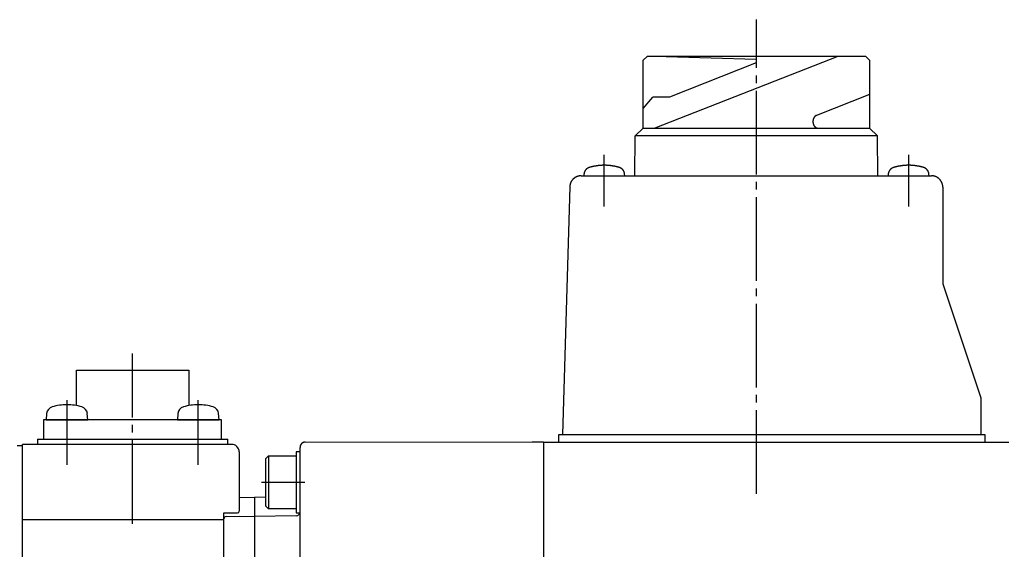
# Model space of a CAD drawing. Extents: x 0 to 632, y 0 to 332.
# Drawn here: x 212 to 341.2, y 262.5 to 332.3 of the extents above; entities that cross this region are included whole.
import ezdxf

# ---------------------------------------------------------------- set-up
doc = ezdxf.new("R2010")
doc.units = 0
doc.linetypes.add('DASH_CENTER', pattern=[14, 11, -1, 1, -1])
doc.layers.get('0').update_dxf_attribs({"linetype": 'CONTINUOUS'})

msp = doc.modelspace()

# ---------------------------------------------------------------- linework, layer by layer
at = {"color": 1, "linetype": 'DASH_CENTER'}
for p, q in [((308.89, 269.97), (308.89, 332.31)), ((288.89, 307.76), (288.89, 314.53)), ((328.89, 314.53), (328.89, 307.76)), ((226.89, 266.03), (226.89, 288.43)), ((218.26, 282.28), (218.26, 273.78)), ((235.52, 273.78), (235.52, 282.28)), ((249.51, 271.48), (243.81, 271.48))]:
    msp.add_line(p, q, dxfattribs=at)
at = {"color": 7, "linetype": 'CONTINUOUS'}
for p, q in [((294.01, 326.98), (294.51, 327.48)), ((294.01, 318.04), (294.01, 326.98)), ((323.26, 327.48), (294.51, 327.48)), ((323.26, 327.48), (294.52, 327.48)), ((319.59, 327.48), (295.53, 318.04)), ((297.04, 327.48), (308.83, 327.1)), ((308.83, 327.1), (308.83, 326.62)), ((323.76, 326.98), (323.26, 327.48)), ((323.76, 326.98), (323.76, 318.04)), ((308.83, 326.62), (297.45, 322.14)), ((294.01, 320.64), (295.27, 322.14)), ((297.45, 322.14), (295.27, 322.14)), ((323.76, 322.46), (316.8, 319.73)), ((292.95, 317.04), (294.01, 318.04)), ((294.01, 318.04), (317.07, 318.04)), ((316.32, 319.03), (316.32, 318.79)), ((317.07, 318.04), (323.76, 318.04)), ((323.76, 318.04), (324.82, 317.04)), ((323.76, 318.04), (324.82, 317.04)), ((292.91, 311.78), (292.95, 317.04)), ((324.82, 317.04), (292.95, 317.04)), ((324.86, 311.78), (324.82, 317.04)), ((285.84, 311.78), (331.89, 311.78)), ((286.21, 312.01), (286.19, 311.77)), ((291.58, 311.78), (291.56, 312.01)), ((326.21, 312.01), (326.19, 311.78)), ((331.58, 311.77), (331.56, 312.01)), ((284.34, 310.33), (283.4, 277.78)), ((333.39, 310.28), (333.39, 297.58)), ((333.39, 297.58), (338.39, 282.58)), ((219.49, 281.57), (219.49, 286.23)), ((219.49, 286.23), (234.29, 286.23)), ((234.29, 286.23), (234.29, 281.57)), ((338.39, 282.58), (338.39, 277.78)), ((215.58, 280.53), (215.51, 279.68)), ((221.01, 279.68), (220.93, 280.53)), ((232.84, 280.53), (232.77, 279.68)), ((238.27, 279.68), (238.19, 280.53)), ((215.19, 279.68), (215.19, 277.18)), ((238.59, 279.68), (215.19, 279.68)), ((215.51, 279.68), (221.01, 279.68)), ((232.77, 279.68), (238.27, 279.68)), ((238.59, 277.18), (238.59, 279.68)), ((282.89, 276.78), (282.89, 277.78)), ((282.89, 277.78), (338.89, 277.78)), ((338.89, 277.78), (338.89, 276.78)), ((212.39, 184.08), (212.39, 276.48)), ((239.89, 276.48), (212.39, 276.48)), ((214.39, 277.18), (239.39, 277.18)), ((214.39, 277.18), (214.39, 276.48)), ((239.39, 276.48), (239.39, 277.18)), ((249.57, 276.77), (279.39, 276.82)), ((279.39, 276.82), (280.89, 276.79)), ((280.89, 276.79), (280.89, 176.17)), ((280.89, 276.78), (374.39, 276.78)), ((283.89, 276.78), (314.39, 276.78)), ((212.39, 276.28), (211.69, 276.28)), ((240.89, 275.48), (240.89, 267.68)), ((248.39, 275.48), (248.39, 267.48)), ((248.89, 275.48), (248.39, 275.48)), ((248.89, 176.9), (248.89, 276.07)), ((244.74, 274.98), (244.39, 274.63)), ((244.39, 268.33), (244.39, 274.63)), ((244.74, 274.98), (244.74, 267.98)), ((244.74, 274.98), (248.39, 274.98)), ((248.89, 182.88), (248.89, 270.09)), ((240.89, 269.52), (242.89, 269.48)), ((244.39, 269.52), (242.89, 269.49)), ((242.89, 269.49), (242.89, 191.98)), ((238.89, 183.55), (238.89, 267.48)), ((238.89, 267.48), (240.69, 267.48)), ((244.39, 268.33), (244.74, 267.98)), ((248.39, 267.98), (244.74, 267.98)), ((248.39, 267.48), (248.89, 267.48)), ((212.39, 266.61), (238.89, 266.61)), ((239.18, 266.99), (240.89, 267.02)), ((240.89, 267.02), (242.89, 266.98)), ((248.4, 267.09), (242.89, 267))]:
    msp.add_line(p, q, dxfattribs=at)
for points in [[(316.8, 319.73, 0), (316.79, 319.73, 0), (316.79, 319.72, 0), (316.78, 319.72, 0), (316.77, 319.72, 0), (316.77, 319.71, 0), (316.76, 319.71, 0), (316.75, 319.71, 0), (316.75, 319.71, 0), (316.74, 319.7, 0), (316.74, 319.7, 0), (316.73, 319.7, 0), (316.72, 319.69, 0), (316.72, 319.69, 0), (316.71, 319.69, 0), (316.71, 319.68, 0), (316.7, 319.68, 0), (316.69, 319.68, 0), (316.69, 319.67, 0), (316.68, 319.67, 0), (316.68, 319.67, 0), (316.67, 319.66, 0), (316.66, 319.66, 0), (316.66, 319.65, 0), (316.65, 319.65, 0), (316.65, 319.65, 0), (316.64, 319.64, 0), (316.63, 319.64, 0), (316.63, 319.63, 0), (316.62, 319.63, 0), (316.62, 319.63, 0), (316.61, 319.62, 0), (316.61, 319.62, 0), (316.6, 319.61, 0), (316.6, 319.61, 0), (316.59, 319.6, 0), (316.58, 319.6, 0), (316.58, 319.59, 0), (316.57, 319.59, 0), (316.57, 319.58, 0), (316.56, 319.58, 0), (316.56, 319.58, 0), (316.55, 319.57, 0), (316.55, 319.57, 0), (316.54, 319.56, 0), (316.54, 319.56, 0), (316.53, 319.55, 0), (316.53, 319.55, 0), (316.52, 319.54, 0), (316.52, 319.54, 0), (316.51, 319.53, 0), (316.51, 319.52, 0), (316.51, 319.52, 0), (316.5, 319.51, 0), (316.5, 319.51, 0), (316.49, 319.5, 0), (316.49, 319.5, 0), (316.48, 319.49, 0), (316.48, 319.49, 0), (316.48, 319.48, 0), (316.47, 319.48, 0), (316.47, 319.47, 0), (316.46, 319.46, 0), (316.46, 319.46, 0), (316.45, 319.45, 0), (316.45, 319.45, 0), (316.45, 319.44, 0), (316.44, 319.44, 0), (316.44, 319.43, 0), (316.44, 319.42, 0), (316.43, 319.42, 0), (316.43, 319.41, 0), (316.43, 319.41, 0), (316.42, 319.4, 0), (316.42, 319.39, 0), (316.42, 319.39, 0), (316.41, 319.38, 0), (316.41, 319.38, 0), (316.4, 319.37, 0), (316.4, 319.36, 0), (316.4, 319.36, 0), (316.4, 319.35, 0), (316.39, 319.34, 0), (316.39, 319.34, 0), (316.39, 319.33, 0), (316.38, 319.32, 0), (316.38, 319.32, 0), (316.38, 319.31, 0), (316.38, 319.31, 0), (316.37, 319.3, 0), (316.37, 319.29, 0), (316.37, 319.29, 0), (316.37, 319.28, 0), (316.36, 319.27, 0), (316.36, 319.26, 0), (316.36, 319.26, 0), (316.36, 319.25, 0), (316.36, 319.25, 0), (316.35, 319.24, 0), (316.35, 319.23, 0), (316.35, 319.23, 0), (316.35, 319.22, 0), (316.35, 319.21, 0), (316.35, 319.2, 0), (316.34, 319.2, 0), (316.34, 319.19, 0), (316.34, 319.18, 0), (316.34, 319.18, 0), (316.34, 319.17, 0), (316.34, 319.16, 0), (316.33, 319.16, 0), (316.33, 319.15, 0), (316.33, 319.14, 0), (316.33, 319.13, 0), (316.33, 319.13, 0), (316.33, 319.12, 0), (316.33, 319.11, 0), (316.33, 319.11, 0), (316.33, 319.1, 0), (316.33, 319.09, 0), (316.33, 319.09, 0), (316.33, 319.08, 0), (316.33, 319.07, 0), (316.32, 319.07, 0), (316.32, 319.06, 0), (316.32, 319.05, 0), (316.32, 319.05, 0), (316.32, 319.04, 0), (316.32, 319.03, 0)], [(316.32, 318.79, 0), (316.32, 318.78, 0), (316.32, 318.77, 0), (316.32, 318.76, 0), (316.32, 318.75, 0), (316.33, 318.75, 0), (316.33, 318.74, 0), (316.33, 318.73, 0), (316.33, 318.72, 0), (316.33, 318.71, 0), (316.33, 318.7, 0), (316.33, 318.69, 0), (316.33, 318.68, 0), (316.33, 318.67, 0), (316.33, 318.66, 0), (316.34, 318.65, 0), (316.34, 318.65, 0), (316.34, 318.64, 0), (316.34, 318.63, 0), (316.35, 318.62, 0), (316.35, 318.61, 0), (316.35, 318.6, 0), (316.35, 318.59, 0), (316.35, 318.58, 0), (316.36, 318.57, 0), (316.36, 318.56, 0), (316.36, 318.56, 0), (316.37, 318.55, 0), (316.37, 318.54, 0), (316.37, 318.53, 0), (316.38, 318.52, 0), (316.38, 318.51, 0), (316.38, 318.5, 0), (316.38, 318.5, 0), (316.39, 318.49, 0), (316.39, 318.48, 0), (316.4, 318.47, 0), (316.4, 318.46, 0), (316.4, 318.45, 0), (316.41, 318.45, 0), (316.41, 318.44, 0), (316.42, 318.43, 0), (316.42, 318.42, 0), (316.43, 318.41, 0), (316.43, 318.41, 0), (316.44, 318.4, 0), (316.44, 318.39, 0), (316.45, 318.38, 0), (316.45, 318.38, 0), (316.46, 318.37, 0), (316.46, 318.36, 0), (316.47, 318.35, 0), (316.47, 318.35, 0), (316.48, 318.34, 0), (316.48, 318.33, 0), (316.49, 318.32, 0), (316.5, 318.32, 0), (316.5, 318.31, 0), (316.51, 318.3, 0), (316.51, 318.3, 0), (316.52, 318.29, 0), (316.52, 318.28, 0), (316.53, 318.27, 0), (316.54, 318.27, 0), (316.54, 318.26, 0), (316.55, 318.25, 0), (316.56, 318.25, 0), (316.56, 318.24, 0), (316.57, 318.24, 0), (316.58, 318.23, 0), (316.58, 318.22, 0), (316.59, 318.22, 0), (316.6, 318.21, 0), (316.61, 318.21, 0), (316.61, 318.2, 0), (316.62, 318.19, 0), (316.63, 318.19, 0), (316.63, 318.18, 0), (316.64, 318.18, 0), (316.65, 318.17, 0), (316.66, 318.17, 0), (316.67, 318.16, 0), (316.67, 318.16, 0), (316.68, 318.15, 0), (316.69, 318.15, 0), (316.7, 318.14, 0), (316.7, 318.14, 0), (316.71, 318.13, 0), (316.72, 318.13, 0), (316.73, 318.13, 0), (316.74, 318.12, 0), (316.75, 318.12, 0), (316.75, 318.11, 0), (316.76, 318.11, 0), (316.77, 318.11, 0), (316.78, 318.1, 0), (316.79, 318.1, 0), (316.8, 318.1, 0), (316.8, 318.09, 0), (316.81, 318.09, 0), (316.82, 318.09, 0), (316.83, 318.08, 0), (316.84, 318.08, 0), (316.85, 318.08, 0), (316.86, 318.07, 0), (316.87, 318.07, 0), (316.87, 318.07, 0), (316.88, 318.07, 0), (316.89, 318.06, 0), (316.9, 318.06, 0), (316.91, 318.06, 0), (316.92, 318.06, 0), (316.93, 318.06, 0), (316.94, 318.06, 0), (316.95, 318.05, 0), (316.95, 318.05, 0), (316.96, 318.05, 0), (316.97, 318.05, 0), (316.98, 318.05, 0), (316.99, 318.05, 0), (317, 318.05, 0), (317.01, 318.05, 0), (317.02, 318.04, 0), (317.03, 318.04, 0), (317.04, 318.04, 0), (317.05, 318.04, 0), (317.06, 318.04, 0), (317.06, 318.04, 0), (317.07, 318.04, 0)], [(286.93, 312.88, 0), (286.92, 312.88, 0), (286.91, 312.88, 0), (286.9, 312.87, 0), (286.89, 312.87, 0), (286.88, 312.87, 0), (286.87, 312.87, 0), (286.87, 312.86, 0), (286.86, 312.86, 0), (286.85, 312.86, 0), (286.84, 312.85, 0), (286.83, 312.85, 0), (286.82, 312.85, 0), (286.81, 312.84, 0), (286.8, 312.84, 0), (286.8, 312.83, 0), (286.79, 312.83, 0), (286.78, 312.82, 0), (286.77, 312.82, 0), (286.76, 312.82, 0), (286.75, 312.81, 0), (286.75, 312.81, 0), (286.74, 312.8, 0), (286.73, 312.8, 0), (286.72, 312.8, 0), (286.71, 312.79, 0), (286.7, 312.79, 0), (286.7, 312.78, 0), (286.69, 312.78, 0), (286.68, 312.77, 0), (286.67, 312.77, 0), (286.66, 312.76, 0), (286.66, 312.76, 0), (286.65, 312.75, 0), (286.64, 312.75, 0), (286.63, 312.74, 0), (286.62, 312.74, 0), (286.62, 312.73, 0), (286.61, 312.72, 0), (286.6, 312.72, 0), (286.6, 312.71, 0), (286.59, 312.71, 0), (286.58, 312.7, 0), (286.57, 312.69, 0), (286.57, 312.69, 0), (286.56, 312.68, 0), (286.55, 312.68, 0), (286.55, 312.67, 0), (286.54, 312.67, 0), (286.53, 312.66, 0), (286.52, 312.65, 0), (286.52, 312.65, 0), (286.51, 312.64, 0), (286.5, 312.63, 0), (286.5, 312.63, 0), (286.49, 312.62, 0), (286.48, 312.61, 0), (286.48, 312.61, 0), (286.47, 312.6, 0), (286.46, 312.59, 0), (286.46, 312.58, 0), (286.45, 312.58, 0), (286.45, 312.57, 0), (286.44, 312.56, 0), (286.43, 312.56, 0), (286.43, 312.55, 0), (286.42, 312.54, 0), (286.42, 312.53, 0), (286.41, 312.53, 0), (286.4, 312.52, 0), (286.4, 312.51, 0), (286.39, 312.5, 0), (286.39, 312.5, 0), (286.38, 312.49, 0), (286.38, 312.48, 0), (286.37, 312.47, 0), (286.37, 312.47, 0), (286.36, 312.46, 0), (286.36, 312.45, 0), (286.35, 312.44, 0), (286.35, 312.43, 0), (286.34, 312.43, 0), (286.34, 312.42, 0), (286.33, 312.41, 0), (286.33, 312.4, 0), (286.32, 312.39, 0), (286.32, 312.38, 0), (286.32, 312.38, 0), (286.31, 312.37, 0), (286.31, 312.36, 0), (286.3, 312.35, 0), (286.3, 312.34, 0), (286.3, 312.33, 0), (286.29, 312.32, 0), (286.29, 312.32, 0), (286.29, 312.31, 0), (286.28, 312.3, 0), (286.28, 312.29, 0), (286.27, 312.28, 0), (286.27, 312.27, 0), (286.27, 312.26, 0), (286.26, 312.26, 0), (286.26, 312.25, 0), (286.26, 312.24, 0), (286.26, 312.23, 0), (286.25, 312.22, 0), (286.25, 312.21, 0), (286.25, 312.2, 0), (286.25, 312.19, 0), (286.24, 312.18, 0), (286.24, 312.18, 0), (286.24, 312.17, 0), (286.24, 312.16, 0), (286.23, 312.15, 0), (286.23, 312.14, 0), (286.23, 312.13, 0), (286.23, 312.12, 0), (286.23, 312.11, 0), (286.22, 312.1, 0), (286.22, 312.09, 0), (286.22, 312.08, 0), (286.22, 312.07, 0), (286.22, 312.06, 0), (286.22, 312.06, 0), (286.21, 312.05, 0), (286.21, 312.04, 0), (286.21, 312.03, 0), (286.21, 312.02, 0), (286.21, 312.01, 0)], [(288.89, 313.16, 0), (288.87, 313.16, 0), (288.86, 313.16, 0), (288.84, 313.16, 0), (288.82, 313.16, 0), (288.81, 313.16, 0), (288.79, 313.16, 0), (288.78, 313.16, 0), (288.76, 313.16, 0), (288.75, 313.16, 0), (288.73, 313.16, 0), (288.72, 313.16, 0), (288.7, 313.16, 0), (288.69, 313.16, 0), (288.67, 313.16, 0), (288.65, 313.16, 0), (288.64, 313.16, 0), (288.62, 313.16, 0), (288.61, 313.16, 0), (288.59, 313.16, 0), (288.58, 313.15, 0), (288.56, 313.15, 0), (288.55, 313.15, 0), (288.53, 313.15, 0), (288.51, 313.15, 0), (288.5, 313.15, 0), (288.48, 313.15, 0), (288.47, 313.15, 0), (288.45, 313.15, 0), (288.44, 313.15, 0), (288.42, 313.15, 0), (288.41, 313.14, 0), (288.39, 313.14, 0), (288.38, 313.14, 0), (288.36, 313.14, 0), (288.34, 313.14, 0), (288.33, 313.14, 0), (288.31, 313.14, 0), (288.3, 313.14, 0), (288.28, 313.14, 0), (288.27, 313.13, 0), (288.25, 313.13, 0), (288.24, 313.13, 0), (288.22, 313.13, 0), (288.2, 313.13, 0), (288.19, 313.13, 0), (288.17, 313.13, 0), (288.16, 313.12, 0), (288.14, 313.12, 0), (288.13, 313.12, 0), (288.11, 313.12, 0), (288.1, 313.12, 0), (288.08, 313.12, 0), (288.07, 313.11, 0), (288.05, 313.11, 0), (288.04, 313.11, 0), (288.02, 313.11, 0), (288, 313.11, 0), (287.99, 313.1, 0), (287.97, 313.1, 0), (287.96, 313.1, 0), (287.94, 313.1, 0), (287.93, 313.1, 0), (287.91, 313.09, 0), (287.9, 313.09, 0), (287.88, 313.09, 0), (287.87, 313.09, 0), (287.85, 313.08, 0), (287.84, 313.08, 0), (287.82, 313.08, 0), (287.81, 313.08, 0), (287.79, 313.07, 0), (287.77, 313.07, 0), (287.76, 313.07, 0), (287.74, 313.07, 0), (287.73, 313.06, 0), (287.71, 313.06, 0), (287.7, 313.06, 0), (287.68, 313.06, 0), (287.67, 313.06, 0), (287.65, 313.05, 0), (287.64, 313.05, 0), (287.62, 313.05, 0), (287.61, 313.04, 0), (287.59, 313.04, 0), (287.58, 313.04, 0), (287.56, 313.04, 0), (287.55, 313.03, 0), (287.53, 313.03, 0), (287.51, 313.03, 0), (287.5, 313.02, 0), (287.48, 313.02, 0), (287.47, 313.02, 0), (287.45, 313.01, 0), (287.44, 313.01, 0), (287.42, 313.01, 0), (287.41, 313, 0), (287.39, 313, 0), (287.38, 313, 0), (287.36, 312.99, 0), (287.35, 312.99, 0), (287.33, 312.99, 0), (287.32, 312.98, 0), (287.3, 312.98, 0), (287.29, 312.98, 0), (287.27, 312.97, 0), (287.26, 312.97, 0), (287.24, 312.97, 0), (287.23, 312.96, 0), (287.21, 312.96, 0), (287.2, 312.95, 0), (287.18, 312.95, 0), (287.17, 312.95, 0), (287.15, 312.94, 0), (287.14, 312.94, 0), (287.12, 312.94, 0), (287.11, 312.93, 0), (287.09, 312.93, 0), (287.08, 312.92, 0), (287.06, 312.92, 0), (287.05, 312.92, 0), (287.03, 312.91, 0), (287.02, 312.91, 0), (287, 312.9, 0), (286.99, 312.9, 0), (286.97, 312.89, 0), (286.96, 312.89, 0), (286.94, 312.89, 0), (286.93, 312.88, 0)], [(290.85, 312.88, 0), (290.83, 312.89, 0), (290.82, 312.89, 0), (290.8, 312.89, 0), (290.79, 312.9, 0), (290.77, 312.9, 0), (290.76, 312.91, 0), (290.74, 312.91, 0), (290.73, 312.92, 0), (290.71, 312.92, 0), (290.7, 312.92, 0), (290.68, 312.93, 0), (290.67, 312.93, 0), (290.65, 312.94, 0), (290.64, 312.94, 0), (290.62, 312.94, 0), (290.61, 312.95, 0), (290.59, 312.95, 0), (290.58, 312.95, 0), (290.56, 312.96, 0), (290.55, 312.96, 0), (290.53, 312.97, 0), (290.52, 312.97, 0), (290.5, 312.97, 0), (290.49, 312.98, 0), (290.47, 312.98, 0), (290.46, 312.98, 0), (290.44, 312.99, 0), (290.43, 312.99, 0), (290.41, 312.99, 0), (290.4, 313, 0), (290.38, 313, 0), (290.37, 313, 0), (290.35, 313.01, 0), (290.33, 313.01, 0), (290.32, 313.01, 0), (290.31, 313.02, 0), (290.29, 313.02, 0), (290.27, 313.02, 0), (290.26, 313.03, 0), (290.24, 313.03, 0), (290.23, 313.03, 0), (290.21, 313.04, 0), (290.2, 313.04, 0), (290.18, 313.04, 0), (290.17, 313.04, 0), (290.15, 313.05, 0), (290.14, 313.05, 0), (290.12, 313.05, 0), (290.11, 313.06, 0), (290.09, 313.06, 0), (290.08, 313.06, 0), (290.06, 313.06, 0), (290.05, 313.06, 0), (290.03, 313.07, 0), (290.01, 313.07, 0), (290, 313.07, 0), (289.98, 313.07, 0), (289.97, 313.08, 0), (289.95, 313.08, 0), (289.94, 313.08, 0), (289.92, 313.08, 0), (289.91, 313.09, 0), (289.89, 313.09, 0), (289.88, 313.09, 0), (289.86, 313.09, 0), (289.85, 313.1, 0), (289.83, 313.1, 0), (289.81, 313.1, 0), (289.8, 313.1, 0), (289.78, 313.1, 0), (289.77, 313.11, 0), (289.75, 313.11, 0), (289.74, 313.11, 0), (289.72, 313.11, 0), (289.71, 313.11, 0), (289.69, 313.12, 0), (289.68, 313.12, 0), (289.66, 313.12, 0), (289.65, 313.12, 0), (289.63, 313.12, 0), (289.62, 313.12, 0), (289.6, 313.13, 0), (289.58, 313.13, 0), (289.57, 313.13, 0), (289.55, 313.13, 0), (289.54, 313.13, 0), (289.52, 313.13, 0), (289.51, 313.13, 0), (289.49, 313.14, 0), (289.48, 313.14, 0), (289.46, 313.14, 0), (289.44, 313.14, 0), (289.43, 313.14, 0), (289.41, 313.14, 0), (289.4, 313.14, 0), (289.38, 313.14, 0), (289.37, 313.14, 0), (289.35, 313.15, 0), (289.34, 313.15, 0), (289.32, 313.15, 0), (289.31, 313.15, 0), (289.29, 313.15, 0), (289.27, 313.15, 0), (289.26, 313.15, 0), (289.24, 313.15, 0), (289.23, 313.15, 0), (289.21, 313.15, 0), (289.2, 313.15, 0), (289.18, 313.16, 0), (289.17, 313.16, 0), (289.15, 313.16, 0), (289.13, 313.16, 0), (289.12, 313.16, 0), (289.1, 313.16, 0), (289.09, 313.16, 0), (289.07, 313.16, 0), (289.06, 313.16, 0), (289.04, 313.16, 0), (289.03, 313.16, 0), (289.01, 313.16, 0), (289, 313.16, 0), (288.98, 313.16, 0), (288.96, 313.16, 0), (288.95, 313.16, 0), (288.93, 313.16, 0), (288.92, 313.16, 0), (288.9, 313.16, 0), (288.89, 313.16, 0)], [(291.56, 312.01, 0), (291.56, 312.02, 0), (291.56, 312.03, 0), (291.56, 312.04, 0), (291.56, 312.05, 0), (291.56, 312.06, 0), (291.56, 312.06, 0), (291.56, 312.07, 0), (291.55, 312.08, 0), (291.55, 312.09, 0), (291.55, 312.1, 0), (291.55, 312.11, 0), (291.55, 312.12, 0), (291.55, 312.13, 0), (291.54, 312.14, 0), (291.54, 312.15, 0), (291.54, 312.16, 0), (291.54, 312.17, 0), (291.53, 312.18, 0), (291.53, 312.18, 0), (291.53, 312.19, 0), (291.53, 312.2, 0), (291.52, 312.21, 0), (291.52, 312.22, 0), (291.52, 312.23, 0), (291.51, 312.24, 0), (291.51, 312.25, 0), (291.51, 312.26, 0), (291.51, 312.26, 0), (291.5, 312.27, 0), (291.5, 312.28, 0), (291.5, 312.29, 0), (291.49, 312.3, 0), (291.49, 312.31, 0), (291.49, 312.32, 0), (291.48, 312.32, 0), (291.48, 312.33, 0), (291.47, 312.34, 0), (291.47, 312.35, 0), (291.47, 312.36, 0), (291.46, 312.37, 0), (291.46, 312.38, 0), (291.45, 312.38, 0), (291.45, 312.39, 0), (291.44, 312.4, 0), (291.44, 312.41, 0), (291.44, 312.42, 0), (291.43, 312.43, 0), (291.43, 312.43, 0), (291.42, 312.44, 0), (291.42, 312.45, 0), (291.41, 312.46, 0), (291.41, 312.47, 0), (291.4, 312.47, 0), (291.4, 312.48, 0), (291.39, 312.49, 0), (291.38, 312.5, 0), (291.38, 312.5, 0), (291.37, 312.51, 0), (291.37, 312.52, 0), (291.36, 312.53, 0), (291.36, 312.53, 0), (291.35, 312.54, 0), (291.35, 312.55, 0), (291.34, 312.56, 0), (291.33, 312.56, 0), (291.33, 312.57, 0), (291.32, 312.58, 0), (291.31, 312.58, 0), (291.31, 312.59, 0), (291.3, 312.6, 0), (291.3, 312.61, 0), (291.29, 312.61, 0), (291.28, 312.62, 0), (291.28, 312.63, 0), (291.27, 312.63, 0), (291.26, 312.64, 0), (291.26, 312.65, 0), (291.25, 312.65, 0), (291.24, 312.66, 0), (291.24, 312.67, 0), (291.23, 312.67, 0), (291.22, 312.68, 0), (291.21, 312.68, 0), (291.21, 312.69, 0), (291.2, 312.69, 0), (291.19, 312.7, 0), (291.19, 312.71, 0), (291.18, 312.71, 0), (291.17, 312.72, 0), (291.16, 312.72, 0), (291.16, 312.73, 0), (291.15, 312.74, 0), (291.14, 312.74, 0), (291.13, 312.75, 0), (291.12, 312.75, 0), (291.12, 312.76, 0), (291.11, 312.76, 0), (291.1, 312.77, 0), (291.09, 312.77, 0), (291.09, 312.78, 0), (291.08, 312.78, 0), (291.07, 312.79, 0), (291.06, 312.79, 0), (291.05, 312.8, 0), (291.05, 312.8, 0), (291.04, 312.8, 0), (291.03, 312.81, 0), (291.02, 312.81, 0), (291.01, 312.82, 0), (291, 312.82, 0), (291, 312.82, 0), (290.99, 312.83, 0), (290.98, 312.83, 0), (290.97, 312.84, 0), (290.96, 312.84, 0), (290.95, 312.85, 0), (290.94, 312.85, 0), (290.94, 312.85, 0), (290.93, 312.86, 0), (290.92, 312.86, 0), (290.91, 312.86, 0), (290.9, 312.87, 0), (290.89, 312.87, 0), (290.88, 312.87, 0), (290.87, 312.87, 0), (290.86, 312.88, 0), (290.86, 312.88, 0), (290.85, 312.88, 0)], [(326.93, 312.88, 0), (326.92, 312.88, 0), (326.91, 312.88, 0), (326.9, 312.87, 0), (326.89, 312.87, 0), (326.88, 312.87, 0), (326.87, 312.87, 0), (326.87, 312.86, 0), (326.86, 312.86, 0), (326.85, 312.86, 0), (326.84, 312.85, 0), (326.83, 312.85, 0), (326.82, 312.85, 0), (326.81, 312.84, 0), (326.8, 312.84, 0), (326.8, 312.83, 0), (326.79, 312.83, 0), (326.78, 312.82, 0), (326.77, 312.82, 0), (326.76, 312.82, 0), (326.75, 312.81, 0), (326.75, 312.81, 0), (326.74, 312.8, 0), (326.73, 312.8, 0), (326.72, 312.8, 0), (326.71, 312.79, 0), (326.7, 312.79, 0), (326.7, 312.78, 0), (326.69, 312.78, 0), (326.68, 312.77, 0), (326.67, 312.77, 0), (326.66, 312.76, 0), (326.66, 312.76, 0), (326.65, 312.75, 0), (326.64, 312.75, 0), (326.63, 312.74, 0), (326.62, 312.74, 0), (326.62, 312.73, 0), (326.61, 312.72, 0), (326.6, 312.72, 0), (326.6, 312.71, 0), (326.59, 312.71, 0), (326.58, 312.7, 0), (326.57, 312.69, 0), (326.57, 312.69, 0), (326.56, 312.68, 0), (326.55, 312.68, 0), (326.55, 312.67, 0), (326.54, 312.67, 0), (326.53, 312.66, 0), (326.52, 312.65, 0), (326.52, 312.65, 0), (326.51, 312.64, 0), (326.5, 312.63, 0), (326.5, 312.63, 0), (326.49, 312.62, 0), (326.48, 312.61, 0), (326.48, 312.61, 0), (326.47, 312.6, 0), (326.46, 312.59, 0), (326.46, 312.58, 0), (326.45, 312.58, 0), (326.45, 312.57, 0), (326.44, 312.56, 0), (326.43, 312.56, 0), (326.43, 312.55, 0), (326.42, 312.54, 0), (326.42, 312.53, 0), (326.41, 312.53, 0), (326.4, 312.52, 0), (326.4, 312.51, 0), (326.39, 312.5, 0), (326.39, 312.5, 0), (326.38, 312.49, 0), (326.38, 312.48, 0), (326.37, 312.47, 0), (326.37, 312.47, 0), (326.36, 312.46, 0), (326.36, 312.45, 0), (326.35, 312.44, 0), (326.35, 312.43, 0), (326.34, 312.43, 0), (326.34, 312.42, 0), (326.33, 312.41, 0), (326.33, 312.4, 0), (326.32, 312.39, 0), (326.32, 312.38, 0), (326.32, 312.38, 0), (326.31, 312.37, 0), (326.31, 312.36, 0), (326.3, 312.35, 0), (326.3, 312.34, 0), (326.3, 312.33, 0), (326.29, 312.32, 0), (326.29, 312.32, 0), (326.29, 312.31, 0), (326.28, 312.3, 0), (326.28, 312.29, 0), (326.27, 312.28, 0), (326.27, 312.27, 0), (326.27, 312.26, 0), (326.26, 312.26, 0), (326.26, 312.25, 0), (326.26, 312.24, 0), (326.26, 312.23, 0), (326.25, 312.22, 0), (326.25, 312.21, 0), (326.25, 312.2, 0), (326.25, 312.19, 0), (326.24, 312.18, 0), (326.24, 312.18, 0), (326.24, 312.17, 0), (326.24, 312.16, 0), (326.23, 312.15, 0), (326.23, 312.14, 0), (326.23, 312.13, 0), (326.23, 312.12, 0), (326.23, 312.11, 0), (326.22, 312.1, 0), (326.22, 312.09, 0), (326.22, 312.08, 0), (326.22, 312.07, 0), (326.22, 312.06, 0), (326.22, 312.06, 0), (326.21, 312.05, 0), (326.21, 312.04, 0), (326.21, 312.03, 0), (326.21, 312.02, 0), (326.21, 312.01, 0)], [(328.89, 313.16, 0), (328.87, 313.16, 0), (328.86, 313.16, 0), (328.84, 313.16, 0), (328.82, 313.16, 0), (328.81, 313.16, 0), (328.79, 313.16, 0), (328.78, 313.16, 0), (328.76, 313.16, 0), (328.75, 313.16, 0), (328.73, 313.16, 0), (328.72, 313.16, 0), (328.7, 313.16, 0), (328.69, 313.16, 0), (328.67, 313.16, 0), (328.65, 313.16, 0), (328.64, 313.16, 0), (328.62, 313.16, 0), (328.61, 313.16, 0), (328.59, 313.16, 0), (328.58, 313.15, 0), (328.56, 313.15, 0), (328.55, 313.15, 0), (328.53, 313.15, 0), (328.51, 313.15, 0), (328.5, 313.15, 0), (328.48, 313.15, 0), (328.47, 313.15, 0), (328.45, 313.15, 0), (328.44, 313.15, 0), (328.42, 313.15, 0), (328.41, 313.14, 0), (328.39, 313.14, 0), (328.38, 313.14, 0), (328.36, 313.14, 0), (328.34, 313.14, 0), (328.33, 313.14, 0), (328.31, 313.14, 0), (328.3, 313.14, 0), (328.28, 313.14, 0), (328.27, 313.13, 0), (328.25, 313.13, 0), (328.24, 313.13, 0), (328.22, 313.13, 0), (328.2, 313.13, 0), (328.19, 313.13, 0), (328.17, 313.13, 0), (328.16, 313.12, 0), (328.14, 313.12, 0), (328.13, 313.12, 0), (328.11, 313.12, 0), (328.1, 313.12, 0), (328.08, 313.12, 0), (328.07, 313.11, 0), (328.05, 313.11, 0), (328.04, 313.11, 0), (328.02, 313.11, 0), (328, 313.11, 0), (327.99, 313.1, 0), (327.97, 313.1, 0), (327.96, 313.1, 0), (327.94, 313.1, 0), (327.93, 313.1, 0), (327.91, 313.09, 0), (327.9, 313.09, 0), (327.88, 313.09, 0), (327.87, 313.09, 0), (327.85, 313.08, 0), (327.84, 313.08, 0), (327.82, 313.08, 0), (327.81, 313.08, 0), (327.79, 313.07, 0), (327.77, 313.07, 0), (327.76, 313.07, 0), (327.74, 313.07, 0), (327.73, 313.06, 0), (327.71, 313.06, 0), (327.7, 313.06, 0), (327.68, 313.06, 0), (327.67, 313.06, 0), (327.65, 313.05, 0), (327.64, 313.05, 0), (327.62, 313.05, 0), (327.61, 313.04, 0), (327.59, 313.04, 0), (327.58, 313.04, 0), (327.56, 313.04, 0), (327.55, 313.03, 0), (327.53, 313.03, 0), (327.51, 313.03, 0), (327.5, 313.02, 0), (327.48, 313.02, 0), (327.47, 313.02, 0), (327.45, 313.01, 0), (327.44, 313.01, 0), (327.42, 313.01, 0), (327.41, 313, 0), (327.39, 313, 0), (327.38, 313, 0), (327.36, 312.99, 0), (327.35, 312.99, 0), (327.33, 312.99, 0), (327.32, 312.98, 0), (327.3, 312.98, 0), (327.29, 312.98, 0), (327.27, 312.97, 0), (327.26, 312.97, 0), (327.24, 312.97, 0), (327.23, 312.96, 0), (327.21, 312.96, 0), (327.2, 312.95, 0), (327.18, 312.95, 0), (327.17, 312.95, 0), (327.15, 312.94, 0), (327.14, 312.94, 0), (327.12, 312.94, 0), (327.11, 312.93, 0), (327.09, 312.93, 0), (327.08, 312.92, 0), (327.06, 312.92, 0), (327.05, 312.92, 0), (327.03, 312.91, 0), (327.02, 312.91, 0), (327, 312.9, 0), (326.99, 312.9, 0), (326.97, 312.89, 0), (326.96, 312.89, 0), (326.94, 312.89, 0), (326.93, 312.88, 0)], [(330.85, 312.88, 0), (330.83, 312.89, 0), (330.82, 312.89, 0), (330.8, 312.89, 0), (330.79, 312.9, 0), (330.77, 312.9, 0), (330.76, 312.91, 0), (330.74, 312.91, 0), (330.73, 312.92, 0), (330.71, 312.92, 0), (330.7, 312.92, 0), (330.68, 312.93, 0), (330.67, 312.93, 0), (330.65, 312.94, 0), (330.64, 312.94, 0), (330.62, 312.94, 0), (330.61, 312.95, 0), (330.59, 312.95, 0), (330.58, 312.95, 0), (330.56, 312.96, 0), (330.55, 312.96, 0), (330.53, 312.97, 0), (330.52, 312.97, 0), (330.5, 312.97, 0), (330.49, 312.98, 0), (330.47, 312.98, 0), (330.46, 312.98, 0), (330.44, 312.99, 0), (330.43, 312.99, 0), (330.41, 312.99, 0), (330.4, 313, 0), (330.38, 313, 0), (330.37, 313, 0), (330.35, 313.01, 0), (330.33, 313.01, 0), (330.32, 313.01, 0), (330.31, 313.02, 0), (330.29, 313.02, 0), (330.27, 313.02, 0), (330.26, 313.03, 0), (330.24, 313.03, 0), (330.23, 313.03, 0), (330.21, 313.04, 0), (330.2, 313.04, 0), (330.18, 313.04, 0), (330.17, 313.04, 0), (330.15, 313.05, 0), (330.14, 313.05, 0), (330.12, 313.05, 0), (330.11, 313.06, 0), (330.09, 313.06, 0), (330.08, 313.06, 0), (330.06, 313.06, 0), (330.05, 313.06, 0), (330.03, 313.07, 0), (330.01, 313.07, 0), (330, 313.07, 0), (329.98, 313.07, 0), (329.97, 313.08, 0), (329.95, 313.08, 0), (329.94, 313.08, 0), (329.92, 313.08, 0), (329.91, 313.09, 0), (329.89, 313.09, 0), (329.88, 313.09, 0), (329.86, 313.09, 0), (329.85, 313.1, 0), (329.83, 313.1, 0), (329.81, 313.1, 0), (329.8, 313.1, 0), (329.78, 313.1, 0), (329.77, 313.11, 0), (329.75, 313.11, 0), (329.74, 313.11, 0), (329.72, 313.11, 0), (329.71, 313.11, 0), (329.69, 313.12, 0), (329.68, 313.12, 0), (329.66, 313.12, 0), (329.65, 313.12, 0), (329.63, 313.12, 0), (329.62, 313.12, 0), (329.6, 313.13, 0), (329.58, 313.13, 0), (329.57, 313.13, 0), (329.55, 313.13, 0), (329.54, 313.13, 0), (329.52, 313.13, 0), (329.51, 313.13, 0), (329.49, 313.14, 0), (329.48, 313.14, 0), (329.46, 313.14, 0), (329.44, 313.14, 0), (329.43, 313.14, 0), (329.41, 313.14, 0), (329.4, 313.14, 0), (329.38, 313.14, 0), (329.37, 313.14, 0), (329.35, 313.15, 0), (329.34, 313.15, 0), (329.32, 313.15, 0), (329.31, 313.15, 0), (329.29, 313.15, 0), (329.27, 313.15, 0), (329.26, 313.15, 0), (329.24, 313.15, 0), (329.23, 313.15, 0), (329.21, 313.15, 0), (329.2, 313.15, 0), (329.18, 313.16, 0), (329.17, 313.16, 0), (329.15, 313.16, 0), (329.13, 313.16, 0), (329.12, 313.16, 0), (329.1, 313.16, 0), (329.09, 313.16, 0), (329.07, 313.16, 0), (329.06, 313.16, 0), (329.04, 313.16, 0), (329.03, 313.16, 0), (329.01, 313.16, 0), (329, 313.16, 0), (328.98, 313.16, 0), (328.96, 313.16, 0), (328.95, 313.16, 0), (328.93, 313.16, 0), (328.92, 313.16, 0), (328.9, 313.16, 0), (328.89, 313.16, 0)], [(331.56, 312.01, 0), (331.56, 312.02, 0), (331.56, 312.03, 0), (331.56, 312.04, 0), (331.56, 312.05, 0), (331.56, 312.06, 0), (331.56, 312.06, 0), (331.56, 312.07, 0), (331.55, 312.08, 0), (331.55, 312.09, 0), (331.55, 312.1, 0), (331.55, 312.11, 0), (331.55, 312.12, 0), (331.55, 312.13, 0), (331.54, 312.14, 0), (331.54, 312.15, 0), (331.54, 312.16, 0), (331.54, 312.17, 0), (331.53, 312.18, 0), (331.53, 312.18, 0), (331.53, 312.19, 0), (331.53, 312.2, 0), (331.52, 312.21, 0), (331.52, 312.22, 0), (331.52, 312.23, 0), (331.51, 312.24, 0), (331.51, 312.25, 0), (331.51, 312.26, 0), (331.51, 312.26, 0), (331.5, 312.27, 0), (331.5, 312.28, 0), (331.5, 312.29, 0), (331.49, 312.3, 0), (331.49, 312.31, 0), (331.49, 312.32, 0), (331.48, 312.32, 0), (331.48, 312.33, 0), (331.47, 312.34, 0), (331.47, 312.35, 0), (331.47, 312.36, 0), (331.46, 312.37, 0), (331.46, 312.38, 0), (331.45, 312.38, 0), (331.45, 312.39, 0), (331.44, 312.4, 0), (331.44, 312.41, 0), (331.44, 312.42, 0), (331.43, 312.43, 0), (331.43, 312.43, 0), (331.42, 312.44, 0), (331.42, 312.45, 0), (331.41, 312.46, 0), (331.41, 312.47, 0), (331.4, 312.47, 0), (331.4, 312.48, 0), (331.39, 312.49, 0), (331.38, 312.5, 0), (331.38, 312.5, 0), (331.37, 312.51, 0), (331.37, 312.52, 0), (331.36, 312.53, 0), (331.36, 312.53, 0), (331.35, 312.54, 0), (331.35, 312.55, 0), (331.34, 312.56, 0), (331.33, 312.56, 0), (331.33, 312.57, 0), (331.32, 312.58, 0), (331.31, 312.58, 0), (331.31, 312.59, 0), (331.3, 312.6, 0), (331.3, 312.61, 0), (331.29, 312.61, 0), (331.28, 312.62, 0), (331.28, 312.63, 0), (331.27, 312.63, 0), (331.26, 312.64, 0), (331.26, 312.65, 0), (331.25, 312.65, 0), (331.24, 312.66, 0), (331.24, 312.67, 0), (331.23, 312.67, 0), (331.22, 312.68, 0), (331.21, 312.68, 0), (331.21, 312.69, 0), (331.2, 312.69, 0), (331.19, 312.7, 0), (331.19, 312.71, 0), (331.18, 312.71, 0), (331.17, 312.72, 0), (331.16, 312.72, 0), (331.16, 312.73, 0), (331.15, 312.74, 0), (331.14, 312.74, 0), (331.13, 312.75, 0), (331.12, 312.75, 0), (331.12, 312.76, 0), (331.11, 312.76, 0), (331.1, 312.77, 0), (331.09, 312.77, 0), (331.09, 312.78, 0), (331.08, 312.78, 0), (331.07, 312.79, 0), (331.06, 312.79, 0), (331.05, 312.8, 0), (331.05, 312.8, 0), (331.04, 312.8, 0), (331.03, 312.81, 0), (331.02, 312.81, 0), (331.01, 312.82, 0), (331, 312.82, 0), (331, 312.82, 0), (330.99, 312.83, 0), (330.98, 312.83, 0), (330.97, 312.84, 0), (330.96, 312.84, 0), (330.95, 312.85, 0), (330.94, 312.85, 0), (330.94, 312.85, 0), (330.93, 312.86, 0), (330.92, 312.86, 0), (330.91, 312.86, 0), (330.9, 312.87, 0), (330.89, 312.87, 0), (330.88, 312.87, 0), (330.87, 312.87, 0), (330.86, 312.88, 0), (330.86, 312.88, 0), (330.85, 312.88, 0)], [(285.84, 311.78, 0), (285.83, 311.78, 0), (285.81, 311.78, 0), (285.79, 311.78, 0), (285.77, 311.78, 0), (285.75, 311.78, 0), (285.74, 311.78, 0), (285.72, 311.78, 0), (285.7, 311.77, 0), (285.68, 311.77, 0), (285.66, 311.77, 0), (285.65, 311.77, 0), (285.63, 311.77, 0), (285.61, 311.76, 0), (285.59, 311.76, 0), (285.57, 311.76, 0), (285.56, 311.75, 0), (285.54, 311.75, 0), (285.52, 311.75, 0), (285.5, 311.74, 0), (285.49, 311.74, 0), (285.47, 311.73, 0), (285.45, 311.73, 0), (285.43, 311.73, 0), (285.42, 311.72, 0), (285.4, 311.71, 0), (285.38, 311.71, 0), (285.36, 311.7, 0), (285.35, 311.7, 0), (285.33, 311.69, 0), (285.31, 311.69, 0), (285.3, 311.68, 0), (285.28, 311.67, 0), (285.26, 311.67, 0), (285.25, 311.66, 0), (285.23, 311.65, 0), (285.21, 311.64, 0), (285.2, 311.63, 0), (285.18, 311.63, 0), (285.17, 311.62, 0), (285.15, 311.61, 0), (285.13, 311.6, 0), (285.12, 311.59, 0), (285.1, 311.58, 0), (285.09, 311.58, 0), (285.07, 311.57, 0), (285.06, 311.56, 0), (285.04, 311.55, 0), (285.02, 311.54, 0), (285.01, 311.53, 0), (284.99, 311.52, 0), (284.98, 311.51, 0), (284.96, 311.5, 0), (284.95, 311.49, 0), (284.94, 311.48, 0), (284.92, 311.46, 0), (284.91, 311.45, 0), (284.89, 311.44, 0), (284.88, 311.43, 0), (284.87, 311.42, 0), (284.85, 311.41, 0), (284.84, 311.39, 0), (284.82, 311.38, 0), (284.81, 311.37, 0), (284.8, 311.36, 0), (284.79, 311.35, 0), (284.77, 311.33, 0), (284.76, 311.32, 0), (284.75, 311.31, 0), (284.74, 311.29, 0), (284.72, 311.28, 0), (284.71, 311.27, 0), (284.7, 311.25, 0), (284.69, 311.24, 0), (284.68, 311.23, 0), (284.67, 311.21, 0), (284.65, 311.2, 0), (284.64, 311.18, 0), (284.63, 311.17, 0), (284.62, 311.15, 0), (284.61, 311.14, 0), (284.6, 311.12, 0), (284.59, 311.11, 0), (284.58, 311.09, 0), (284.57, 311.08, 0), (284.56, 311.06, 0), (284.55, 311.05, 0), (284.54, 311.03, 0), (284.54, 311.01, 0), (284.53, 311, 0), (284.52, 310.98, 0), (284.51, 310.97, 0), (284.5, 310.95, 0), (284.49, 310.94, 0), (284.49, 310.92, 0), (284.48, 310.9, 0), (284.47, 310.89, 0), (284.46, 310.87, 0), (284.46, 310.85, 0), (284.45, 310.84, 0), (284.44, 310.82, 0), (284.44, 310.8, 0), (284.43, 310.79, 0), (284.43, 310.77, 0), (284.42, 310.75, 0), (284.41, 310.73, 0), (284.41, 310.72, 0), (284.4, 310.7, 0), (284.4, 310.68, 0), (284.39, 310.67, 0), (284.39, 310.65, 0), (284.38, 310.63, 0), (284.38, 310.61, 0), (284.38, 310.59, 0), (284.37, 310.58, 0), (284.37, 310.56, 0), (284.37, 310.54, 0), (284.36, 310.52, 0), (284.36, 310.51, 0), (284.36, 310.49, 0), (284.36, 310.47, 0), (284.35, 310.45, 0), (284.35, 310.43, 0), (284.35, 310.42, 0), (284.35, 310.4, 0), (284.35, 310.38, 0), (284.35, 310.36, 0), (284.35, 310.34, 0), (284.34, 310.33, 0)], [(333.39, 310.28, 0), (333.39, 310.3, 0), (333.39, 310.32, 0), (333.39, 310.34, 0), (333.38, 310.36, 0), (333.38, 310.37, 0), (333.38, 310.39, 0), (333.38, 310.41, 0), (333.38, 310.43, 0), (333.38, 310.45, 0), (333.38, 310.47, 0), (333.37, 310.48, 0), (333.37, 310.5, 0), (333.37, 310.52, 0), (333.37, 310.54, 0), (333.36, 310.56, 0), (333.36, 310.57, 0), (333.35, 310.59, 0), (333.35, 310.61, 0), (333.35, 310.63, 0), (333.34, 310.65, 0), (333.34, 310.66, 0), (333.33, 310.68, 0), (333.33, 310.7, 0), (333.32, 310.72, 0), (333.32, 310.74, 0), (333.31, 310.75, 0), (333.31, 310.77, 0), (333.3, 310.79, 0), (333.29, 310.81, 0), (333.29, 310.82, 0), (333.28, 310.84, 0), (333.27, 310.86, 0), (333.27, 310.87, 0), (333.26, 310.89, 0), (333.25, 310.91, 0), (333.24, 310.92, 0), (333.24, 310.94, 0), (333.23, 310.96, 0), (333.22, 310.97, 0), (333.21, 310.99, 0), (333.2, 311, 0), (333.19, 311.02, 0), (333.18, 311.04, 0), (333.17, 311.05, 0), (333.16, 311.07, 0), (333.15, 311.08, 0), (333.14, 311.1, 0), (333.13, 311.12, 0), (333.12, 311.13, 0), (333.11, 311.15, 0), (333.1, 311.16, 0), (333.09, 311.18, 0), (333.08, 311.19, 0), (333.07, 311.2, 0), (333.06, 311.22, 0), (333.05, 311.23, 0), (333.04, 311.25, 0), (333.02, 311.26, 0), (333.01, 311.28, 0), (333, 311.29, 0), (332.99, 311.3, 0), (332.97, 311.32, 0), (332.96, 311.33, 0), (332.95, 311.34, 0), (332.93, 311.36, 0), (332.92, 311.37, 0), (332.91, 311.38, 0), (332.89, 311.39, 0), (332.88, 311.41, 0), (332.87, 311.42, 0), (332.85, 311.43, 0), (332.84, 311.44, 0), (332.82, 311.45, 0), (332.81, 311.46, 0), (332.8, 311.48, 0), (332.78, 311.49, 0), (332.77, 311.5, 0), (332.75, 311.51, 0), (332.74, 311.52, 0), (332.72, 311.53, 0), (332.7, 311.54, 0), (332.69, 311.55, 0), (332.67, 311.56, 0), (332.66, 311.57, 0), (332.64, 311.58, 0), (332.63, 311.59, 0), (332.61, 311.6, 0), (332.59, 311.61, 0), (332.58, 311.61, 0), (332.56, 311.62, 0), (332.55, 311.63, 0), (332.53, 311.64, 0), (332.51, 311.65, 0), (332.5, 311.65, 0), (332.48, 311.66, 0), (332.46, 311.67, 0), (332.44, 311.68, 0), (332.43, 311.68, 0), (332.41, 311.69, 0), (332.39, 311.69, 0), (332.38, 311.7, 0), (332.36, 311.71, 0), (332.34, 311.71, 0), (332.32, 311.72, 0), (332.31, 311.72, 0), (332.29, 311.73, 0), (332.27, 311.73, 0), (332.25, 311.74, 0), (332.23, 311.74, 0), (332.22, 311.75, 0), (332.2, 311.75, 0), (332.18, 311.75, 0), (332.16, 311.76, 0), (332.14, 311.76, 0), (332.12, 311.76, 0), (332.11, 311.77, 0), (332.09, 311.77, 0), (332.07, 311.77, 0), (332.05, 311.77, 0), (332.03, 311.77, 0), (332.02, 311.78, 0), (332, 311.78, 0), (331.98, 311.78, 0), (331.96, 311.78, 0), (331.94, 311.78, 0), (331.92, 311.78, 0), (331.9, 311.78, 0), (331.89, 311.78, 0)], [(249.57, 276.77, 0), (249.57, 276.77, 0), (249.56, 276.77, 0), (249.55, 276.77, 0), (249.54, 276.77, 0), (249.53, 276.77, 0), (249.52, 276.76, 0), (249.51, 276.76, 0), (249.51, 276.76, 0), (249.5, 276.76, 0), (249.49, 276.76, 0), (249.48, 276.76, 0), (249.47, 276.76, 0), (249.47, 276.76, 0), (249.46, 276.76, 0), (249.45, 276.75, 0), (249.44, 276.75, 0), (249.43, 276.75, 0), (249.42, 276.75, 0), (249.41, 276.75, 0), (249.41, 276.74, 0), (249.4, 276.74, 0), (249.39, 276.74, 0), (249.38, 276.74, 0), (249.37, 276.74, 0), (249.37, 276.73, 0), (249.36, 276.73, 0), (249.35, 276.73, 0), (249.34, 276.72, 0), (249.33, 276.72, 0), (249.33, 276.72, 0), (249.32, 276.71, 0), (249.31, 276.71, 0), (249.3, 276.71, 0), (249.29, 276.7, 0), (249.29, 276.7, 0), (249.28, 276.7, 0), (249.27, 276.69, 0), (249.26, 276.69, 0), (249.26, 276.69, 0), (249.25, 276.68, 0), (249.24, 276.68, 0), (249.24, 276.67, 0), (249.23, 276.67, 0), (249.22, 276.66, 0), (249.21, 276.66, 0), (249.21, 276.65, 0), (249.2, 276.65, 0), (249.19, 276.65, 0), (249.19, 276.64, 0), (249.18, 276.64, 0), (249.17, 276.63, 0), (249.16, 276.63, 0), (249.16, 276.62, 0), (249.15, 276.62, 0), (249.14, 276.61, 0), (249.14, 276.61, 0), (249.13, 276.6, 0), (249.12, 276.59, 0), (249.12, 276.59, 0), (249.11, 276.58, 0), (249.11, 276.58, 0), (249.1, 276.57, 0), (249.09, 276.56, 0), (249.09, 276.56, 0), (249.08, 276.55, 0), (249.08, 276.55, 0), (249.07, 276.54, 0), (249.06, 276.53, 0), (249.06, 276.53, 0), (249.05, 276.52, 0), (249.05, 276.51, 0), (249.04, 276.51, 0), (249.04, 276.5, 0), (249.03, 276.49, 0), (249.03, 276.49, 0), (249.02, 276.48, 0), (249.02, 276.47, 0), (249.01, 276.47, 0), (249.01, 276.46, 0), (249, 276.45, 0), (249, 276.45, 0), (248.99, 276.44, 0), (248.99, 276.43, 0), (248.98, 276.42, 0), (248.98, 276.42, 0), (248.98, 276.41, 0), (248.97, 276.4, 0), (248.97, 276.39, 0), (248.96, 276.39, 0), (248.96, 276.38, 0), (248.96, 276.37, 0), (248.95, 276.36, 0), (248.95, 276.36, 0), (248.95, 276.35, 0), (248.94, 276.34, 0), (248.94, 276.33, 0), (248.94, 276.32, 0), (248.93, 276.32, 0), (248.93, 276.31, 0), (248.93, 276.3, 0), (248.92, 276.29, 0), (248.92, 276.29, 0), (248.92, 276.28, 0), (248.92, 276.27, 0), (248.91, 276.26, 0), (248.91, 276.25, 0), (248.91, 276.24, 0), (248.91, 276.24, 0), (248.91, 276.23, 0), (248.9, 276.22, 0), (248.9, 276.21, 0), (248.9, 276.2, 0), (248.9, 276.19, 0), (248.9, 276.19, 0), (248.9, 276.18, 0), (248.89, 276.17, 0), (248.89, 276.16, 0), (248.89, 276.15, 0), (248.89, 276.14, 0), (248.89, 276.14, 0), (248.89, 276.13, 0), (248.89, 276.12, 0), (248.89, 276.11, 0), (248.89, 276.1, 0), (248.89, 276.09, 0), (248.89, 276.08, 0), (248.89, 276.08, 0), (248.89, 276.07, 0)]]:
    msp.add_polyline3d(points, dxfattribs=at)
for centre, radius, start, end in [((218.26, 274.68), 7, 90, 106.257), ((218.26, 274.68), 7, 73.743, 90), ((235.52, 274.68), 7, 90, 106.257), ((235.52, 274.68), 7, 73.743, 90), ((216.58, 280.44), 1, 106.257, 175), ((219.94, 280.44), 1, 5, 73.743), ((233.84, 280.44), 1, 106.257, 175), ((237.2, 280.44), 1, 5, 73.743), ((239.89, 275.48), 1, 0, 90), ((240.69, 267.68), 0.2, 270, 0), ((248.39, 267.59), 0.5, 271, 0), ((239.19, 266.69), 0.3, 91, 180)]:
    msp.add_arc(centre, radius, start, end, dxfattribs=at)

doc.saveas('drawing.dxf')
